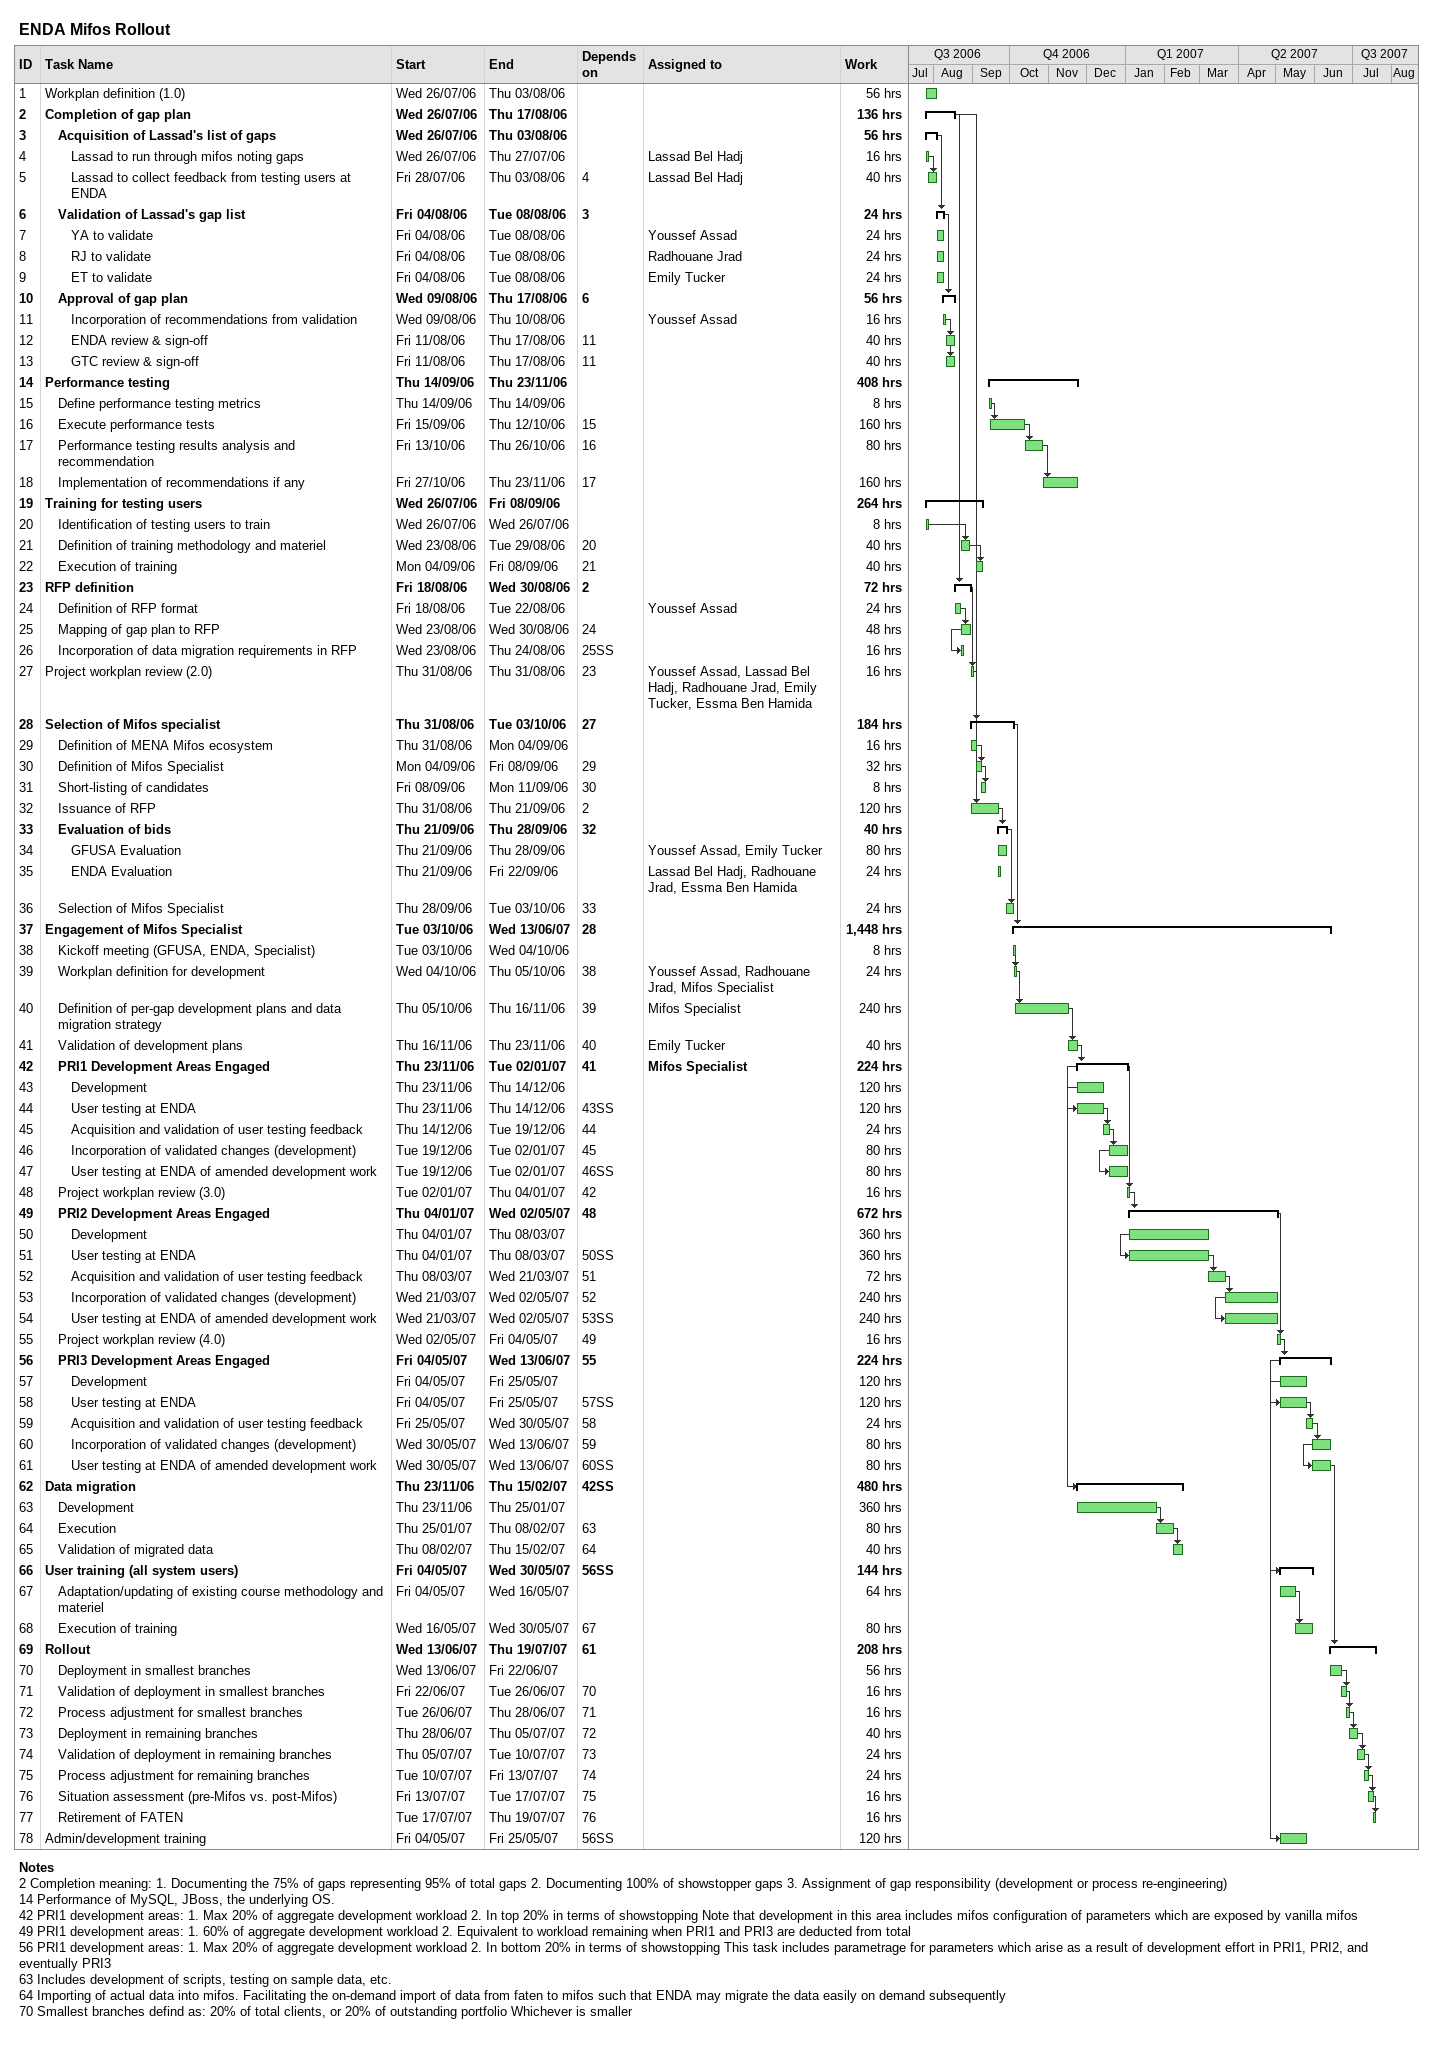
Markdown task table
ENDA Mifos Rollout

| ID | Level | Task | Start | Finish | Predecessors | Resources | Work (h) |
|---|---|---|---|---|---|---|---|
| 1 | 1 | Workplan definition (1.0) | 2006-07-26 | 2006-08-03 |  |  | 56 |
| 2 | 1 | **Completion of gap plan** | 2006-07-26 | 2006-08-17 |  |  | 136 |
| 3 | 2 | **Acquisition of Lassad's list of gaps** | 2006-07-26 | 2006-08-03 |  |  | 56 |
| 4 | 3 | Lassad to run through mifos noting gaps | 2006-07-26 | 2006-07-27 |  | Lassad Bel Hadj | 16 |
| 5 | 3 | Lassad to collect feedback from testing users at ENDA | 2006-07-28 | 2006-08-03 | 4 | Lassad Bel Hadj | 40 |
| 6 | 2 | **Validation of Lassad's gap list** | 2006-08-04 | 2006-08-08 | 3 |  | 24 |
| 7 | 3 | YA to validate | 2006-08-04 | 2006-08-08 |  | Youssef Assad | 24 |
| 8 | 3 | RJ to validate | 2006-08-04 | 2006-08-08 |  | Radhouane Jrad | 24 |
| 9 | 3 | ET to validate | 2006-08-04 | 2006-08-08 |  | Emily Tucker | 24 |
| 10 | 2 | **Approval of gap plan** | 2006-08-09 | 2006-08-17 | 6 |  | 56 |
| 11 | 3 | Incorporation of recommendations from validation | 2006-08-09 | 2006-08-10 |  | Youssef Assad | 16 |
| 12 | 3 | ENDA review & sign-off | 2006-08-11 | 2006-08-17 | 11 |  | 40 |
| 13 | 3 | GTC review & sign-off | 2006-08-11 | 2006-08-17 | 11 |  | 40 |
| 14 | 1 | **Performance testing** | 2006-09-14 | 2006-11-23 |  |  | 408 |
| 15 | 2 | Define performance testing metrics | 2006-09-14 | 2006-09-14 |  |  | 8 |
| 16 | 2 | Execute performance tests | 2006-09-15 | 2006-10-12 | 15 |  | 160 |
| 17 | 2 | Performance testing results analysis and recommendation | 2006-10-13 | 2006-10-26 | 16 |  | 80 |
| 18 | 2 | Implementation of recommendations if any | 2006-10-27 | 2006-11-23 | 17 |  | 160 |
| 19 | 1 | **Training for testing users** | 2006-07-26 | 2006-09-08 |  |  | 264 |
| 20 | 2 | Identification of testing users to train | 2006-07-26 | 2006-07-26 |  |  | 8 |
| 21 | 2 | Definition of training methodology and materiel | 2006-08-23 | 2006-08-29 | 20 |  | 40 |
| 22 | 2 | Execution of training | 2006-09-04 | 2006-09-08 | 21 |  | 40 |
| 23 | 1 | **RFP definition** | 2006-08-18 | 2006-08-30 | 2 |  | 72 |
| 24 | 2 | Definition of RFP format | 2006-08-18 | 2006-08-22 |  | Youssef Assad | 24 |
| 25 | 2 | Mapping of gap plan to RFP | 2006-08-23 | 2006-08-30 | 24 |  | 48 |
| 26 | 2 | Incorporation of data migration requirements in RFP | 2006-08-23 | 2006-08-24 | 25SS |  | 16 |
| 27 | 1 | Project workplan review (2.0) | 2006-08-31 | 2006-08-31 | 23 | Youssef Assad, Lassad Bel Hadj, Radhouane Jrad, Emily Tucker, Essma Ben Hamida | 16 |
| 28 | 1 | **Selection of Mifos specialist** | 2006-08-31 | 2006-10-03 | 27 |  | 184 |
| 29 | 2 | Definition of MENA Mifos ecosystem | 2006-08-31 | 2006-09-04 |  |  | 16 |
| 30 | 2 | Definition of Mifos Specialist | 2006-09-04 | 2006-09-08 | 29 |  | 32 |
| 31 | 2 | Short-listing of candidates | 2006-09-08 | 2006-09-11 | 30 |  | 8 |
| 32 | 2 | Issuance of RFP | 2006-08-31 | 2006-09-21 | 2 |  | 120 |
| 33 | 2 | **Evaluation of bids** | 2006-09-21 | 2006-09-28 | 32 |  | 40 |
| 34 | 3 | GFUSA Evaluation | 2006-09-21 | 2006-09-28 |  | Youssef Assad, Emily Tucker | 80 |
| 35 | 3 | ENDA Evaluation | 2006-09-21 | 2006-09-22 |  | Lassad Bel Hadj, Radhouane Jrad, Essma Ben Hamida | 24 |
| 36 | 2 | Selection of Mifos Specialist | 2006-09-28 | 2006-10-03 | 33 |  | 24 |
| 37 | 1 | **Engagement of Mifos Specialist** | 2006-10-03 | 2007-06-13 | 28 |  | 1448 |
| 38 | 2 | Kickoff meeting (GFUSA, ENDA, Specialist) | 2006-10-03 | 2006-10-04 |  |  | 8 |
| 39 | 2 | Workplan definition for development | 2006-10-04 | 2006-10-05 | 38 | Youssef Assad, Radhouane Jrad, Mifos Specialist | 24 |
| 40 | 2 | Definition of per-gap development plans and data migration strategy | 2006-10-05 | 2006-11-16 | 39 | Mifos Specialist | 240 |
| 41 | 2 | Validation of development plans | 2006-11-16 | 2006-11-23 | 40 | Emily Tucker | 40 |
| 42 | 2 | **PRI1 Development Areas Engaged** | 2006-11-23 | 2007-01-02 | 41 | Mifos Specialist | 224 |
| 43 | 3 | Development | 2006-11-23 | 2006-12-14 |  |  | 120 |
| 44 | 3 | User testing at ENDA | 2006-11-23 | 2006-12-14 | 43SS |  | 120 |
| 45 | 3 | Acquisition and validation of user testing feedback | 2006-12-14 | 2006-12-19 | 44 |  | 24 |
| 46 | 3 | Incorporation of validated changes (development) | 2006-12-19 | 2007-01-02 | 45 |  | 80 |
| 47 | 3 | User testing at ENDA of amended development work | 2006-12-19 | 2007-01-02 | 46SS |  | 80 |
| 48 | 2 | Project workplan review (3.0) | 2007-01-02 | 2007-01-04 | 42 |  | 16 |
| 49 | 2 | **PRI2 Development Areas Engaged** | 2007-01-04 | 2007-05-02 | 48 |  | 672 |
| 50 | 3 | Development | 2007-01-04 | 2007-03-08 |  |  | 360 |
| 51 | 3 | User testing at ENDA | 2007-01-04 | 2007-03-08 | 50SS |  | 360 |
| 52 | 3 | Acquisition and validation of user testing feedback | 2007-03-08 | 2007-03-21 | 51 |  | 72 |
| 53 | 3 | Incorporation of validated changes (development) | 2007-03-21 | 2007-05-02 | 52 |  | 240 |
| 54 | 3 | User testing at ENDA of amended development work | 2007-03-21 | 2007-05-02 | 53SS |  | 240 |
| 55 | 2 | Project workplan review (4.0) | 2007-05-02 | 2007-05-04 | 49 |  | 16 |
| 56 | 2 | **PRI3 Development Areas Engaged** | 2007-05-04 | 2007-06-13 | 55 |  | 224 |
| 57 | 3 | Development | 2007-05-04 | 2007-05-25 |  |  | 120 |
| 58 | 3 | User testing at ENDA | 2007-05-04 | 2007-05-25 | 57SS |  | 120 |
| 59 | 3 | Acquisition and validation of user testing feedback | 2007-05-25 | 2007-05-30 | 58 |  | 24 |
| 60 | 3 | Incorporation of validated changes (development) | 2007-05-30 | 2007-06-13 | 59 |  | 80 |
| 61 | 3 | User testing at ENDA of amended development work | 2007-05-30 | 2007-06-13 | 60SS |  | 80 |
| 62 | 1 | **Data migration** | 2006-11-23 | 2007-02-15 | 42SS |  | 480 |
| 63 | 2 | Development | 2006-11-23 | 2007-01-25 |  |  | 360 |
| 64 | 2 | Execution | 2007-01-25 | 2007-02-08 | 63 |  | 80 |
| 65 | 2 | Validation of migrated data | 2007-02-08 | 2007-02-15 | 64 |  | 40 |
| 66 | 1 | **User training (all system users)** | 2007-05-04 | 2007-05-30 | 56SS |  | 144 |
| 67 | 2 | Adaptation/updating of existing course methodology and materiel | 2007-05-04 | 2007-05-16 |  |  | 64 |
| 68 | 2 | Execution of training | 2007-05-16 | 2007-05-30 | 67 |  | 80 |
| 69 | 1 | **Rollout** | 2007-06-13 | 2007-07-19 | 61 |  | 208 |
| 70 | 2 | Deployment in smallest branches | 2007-06-13 | 2007-06-22 |  |  | 56 |
| 71 | 2 | Validation of deployment in smallest branches | 2007-06-22 | 2007-06-26 | 70 |  | 16 |
| 72 | 2 | Process adjustment for smallest branches | 2007-06-26 | 2007-06-28 | 71 |  | 16 |
| 73 | 2 | Deployment in remaining branches | 2007-06-28 | 2007-07-05 | 72 |  | 40 |
| 74 | 2 | Validation of deployment in remaining branches | 2007-07-05 | 2007-07-10 | 73 |  | 24 |
| 75 | 2 | Process adjustment for remaining branches | 2007-07-10 | 2007-07-13 | 74 |  | 24 |
| 76 | 2 | Situation assessment (pre-Mifos vs. post-Mifos) | 2007-07-13 | 2007-07-17 | 75 |  | 16 |
| 77 | 2 | Retirement of FATEN | 2007-07-17 | 2007-07-19 | 76 |  | 16 |
| 78 | 1 | Admin/development training | 2007-05-04 | 2007-05-25 | 56SS |  | 120 |

Notes
- 2: Completion meaning: 1. Documenting the 75% of gaps representing 95% of total gaps 2. Documenting 100% of showstopper gaps 3. Assignment of gap responsibility (development or process re-engineering)
- 14: Performance of MySQL, JBoss, the underlying OS.
- 42: PRI1 development areas: 1. Max 20% of aggregate development workload 2. In top 20% in terms of showstopping Note that development in this area includes mifos configuration of parameters which are exposed by vanilla mifos
- 49: PRI1 development areas: 1. 60% of aggregate development workload 2. Equivalent to workload remaining when PRI1 and PRI3 are deducted from total
- 56: PRI1 development areas: 1. Max 20% of aggregate development workload 2. In bottom 20% in terms of showstopping This task includes parametrage for parameters which arise as a result of development effort in PRI1, PRI2, and eventually PRI3
- 63: Includes development of scripts, testing on sample data, etc.
- 64: Importing of actual data into mifos. Facilitating the on-demand import of data from faten to mifos such that ENDA may migrate the data easily on demand subsequently
- 70: Smallest branches defind as: 20% of total clients, or 20% of outstanding portfolio Whichever is smaller
